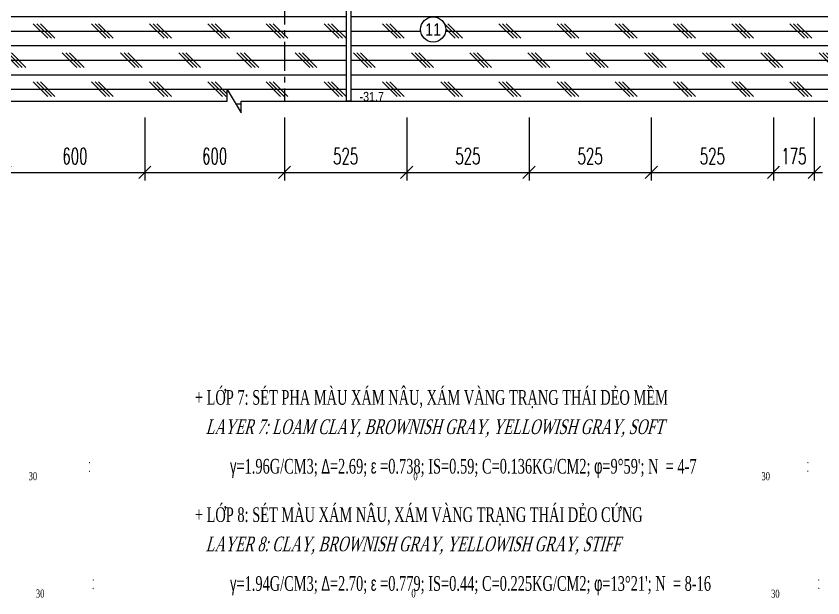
# Model space of a CAD drawing. Extents: x 9472 to 112692, y 46655 to 72187.
# Drawn here: x 42021 to 45485, y 63188 to 65689 of the extents above; entities that cross this region are included whole.
import ezdxf
from ezdxf.enums import TextEntityAlignment as Align

# ---------------------------------------------------------------- set-up
doc = ezdxf.new("R2010")
doc.units = 0
doc.header["$LTSCALE"] = 10
doc.header["$MEASUREMENT"] = 0
doc.linetypes.add('CENTER', pattern=[2, 1.25, -0.25, 0.25, -0.25])
doc.layers.get('0').update_dxf_attribs({"color": 6, "linetype": 'CONTINUOUS'})
for name, color, linetype in [('Dia chat', 8, 'CONTINUOUS'), ('Hatch', 8, 'CONTINUOUS'), ('Kich thuoc', 2, 'CONTINUOUS'), ('Net vang', 8, 'CONTINUOUS'), ('Text', 4, 'CONTINUOUS'), ('Tim', 8, 'CENTER')]:
    doc.layers.add(name, color=color, linetype=linetype)
doc.styles.add('Kichthuoc', font='romans.shx', dxfattribs={"width": 0.6})
doc.styles.get("Standard").update_dxf_attribs({"font": 'vntimeh.shx', "width": 0.65})
doc.styles.add('Ten', font='Vharialn.ttf')
doc.dimstyles.new('Dim 350', dxfattribs={"dimscale": 350, "dimtxt": 0.2, "dimasz": 0.15, "dimexe": 0.1, "dimexo": 0.2, "dimgap": 0.1, "dimtad": 1, "dimdec": 0, "dimlfac": -1, "dimzin": 0, "dimdsep": 46, "dimtxsty": 'Kichthuoc', "dimblk": 'OBLIQUE', "dimcen": 0.1, "dimdle": 0.1, "dimclrd": 2, "dimclre": 2, "dimclrt": 4, "dimadec": 0, "dimazin": 0, "dimtfac": 1, "dimtdec": 0, "dimtix": 1, "dimtmove": 2, "dimatfit": 3, "dimfxl": 1, "dimtfill": 1, "dimtolj": 1, "dimtzin": 0, "dimarcsym": 0})
pattern_1 = [(0, (0, 0), (0, 62.5), []), (135, (31.25, -31.25), (-125, -125), [88.38835, -88.38835]), (135, (46.88, -31.25), (-125, -125), [88.38835, -88.38835]), (135, (62.5, -31.25), (-125, -125), [88.38835, -88.38835])]

# ---------------------------------------------------------------- blocks, each defined once
blk = doc.blocks.new('_Oblique')
at = {"color": 0, "linetype": 'ByBlock', "lineweight": -2}
blk.add_line((-0.5, -0.5), (0.5, 0.5), dxfattribs=at)
blk = doc.blocks.new('*D85')
at = {"layer": 'Kich thuoc', "color": 2, "lineweight": -2}
for p, q in [((41973.2, 65253.4), (41973.2, 64982.3)), ((42573.2, 65253.4), (42573.2, 64982.3)), ((41938.2, 65017.3), (42608.2, 65017.3))]:
    blk.add_line(p, q, dxfattribs=at)
at = {"layer": 'Kich thuoc', "color": 2, "lineweight": -2, "xscale": 52.5, "yscale": 52.5, "zscale": 52.5, "rotation": 180}
blk.add_blockref('_Oblique', (41973.2, 65017.3), dxfattribs=at)
at = {"layer": 'Kich thuoc', "color": 2, "lineweight": -2, "xscale": 52.5, "yscale": 52.5, "zscale": 52.5}
blk.add_blockref('_Oblique', (42573.2, 65017.3), dxfattribs=at)
at = {"layer": 'Kich thuoc', "color": 4, "insert": (42273.2, 65087.3), "char_height": 70, "attachment_point": 5, "style": 'Kichthuoc', "bg_fill": 3, "box_fill_scale": 1.25, "bg_fill_color": 9, "bg_fill_true_color": 13158600, "bg_fill_transparency": 3926416}
blk.add_mtext('\\A1;600', dxfattribs=at)
blk = doc.blocks.new('*D92')
at = {"layer": 'Kich thuoc', "color": 2, "lineweight": -2}
for p, q in [((45273.2, 65253.4), (45273.2, 64982.3)), ((45448.2, 65253.4), (45448.2, 64982.3)), ((45238.2, 65017.3), (45483.2, 65017.3))]:
    blk.add_line(p, q, dxfattribs=at)
at = {"layer": 'Kich thuoc', "color": 2, "lineweight": -2, "xscale": 52.5, "yscale": 52.5, "zscale": 52.5, "rotation": 180}
blk.add_blockref('_Oblique', (45273.2, 65017.3), dxfattribs=at)
at = {"layer": 'Kich thuoc', "color": 2, "lineweight": -2, "xscale": 52.5, "yscale": 52.5, "zscale": 52.5}
blk.add_blockref('_Oblique', (45448.2, 65017.3), dxfattribs=at)
at = {"layer": 'Kich thuoc', "color": 4, "insert": (45360.7, 65087.3), "char_height": 70, "attachment_point": 5, "style": 'Kichthuoc', "bg_fill": 3, "box_fill_scale": 1.25, "bg_fill_color": 9, "bg_fill_true_color": 13158600, "bg_fill_transparency": 11732736}
blk.add_mtext('\\A1;175', dxfattribs=at)
blk = doc.blocks.new('*D93')
at = {"layer": 'Kich thuoc', "color": 2, "lineweight": -2}
for p, q in [((43173.2, 65253.4), (43173.2, 64982.3)), ((43698.2, 65253.4), (43698.2, 64982.3)), ((43138.2, 65017.3), (43733.2, 65017.3))]:
    blk.add_line(p, q, dxfattribs=at)
at = {"layer": 'Kich thuoc', "color": 2, "lineweight": -2, "xscale": 52.5, "yscale": 52.5, "zscale": 52.5, "rotation": 180}
blk.add_blockref('_Oblique', (43173.2, 65017.3), dxfattribs=at)
at = {"layer": 'Kich thuoc', "color": 2, "lineweight": -2, "xscale": 52.5, "yscale": 52.5, "zscale": 52.5}
blk.add_blockref('_Oblique', (43698.2, 65017.3), dxfattribs=at)
at = {"layer": 'Kich thuoc', "color": 4, "insert": (43435.7, 65087.3), "char_height": 70, "attachment_point": 5, "style": 'Kichthuoc', "bg_fill": 3, "box_fill_scale": 1.25, "bg_fill_color": 9, "bg_fill_true_color": 13158600, "bg_fill_transparency": 5600988}
blk.add_mtext('\\A1;525', dxfattribs=at)
blk = doc.blocks.new('*D94')
at = {"layer": 'Kich thuoc', "color": 2, "lineweight": -2}
for p, q in [((42573.2, 65253.4), (42573.2, 64982.3)), ((43173.2, 65253.4), (43173.2, 64982.3)), ((42538.2, 65017.3), (43208.2, 65017.3))]:
    blk.add_line(p, q, dxfattribs=at)
at = {"layer": 'Kich thuoc', "color": 2, "lineweight": -2, "xscale": 52.5, "yscale": 52.5, "zscale": 52.5, "rotation": 180}
blk.add_blockref('_Oblique', (42573.2, 65017.3), dxfattribs=at)
at = {"layer": 'Kich thuoc', "color": 2, "lineweight": -2, "xscale": 52.5, "yscale": 52.5, "zscale": 52.5}
blk.add_blockref('_Oblique', (43173.2, 65017.3), dxfattribs=at)
at = {"layer": 'Kich thuoc', "color": 4, "insert": (42873.2, 65087.3), "char_height": 70, "attachment_point": 5, "style": 'Kichthuoc', "bg_fill": 3, "box_fill_scale": 1.25, "bg_fill_color": 9, "bg_fill_true_color": 13158600, "bg_fill_transparency": 5600972}
blk.add_mtext('\\A1;600', dxfattribs=at)
blk = doc.blocks.new('*D95')
at = {"layer": 'Kich thuoc', "color": 2, "lineweight": -2}
for p, q in [((44223.2, 65253.4), (44223.2, 64982.3)), ((44748.2, 65253.4), (44748.2, 64982.3)), ((44188.2, 65017.3), (44783.2, 65017.3))]:
    blk.add_line(p, q, dxfattribs=at)
at = {"layer": 'Kich thuoc', "color": 2, "lineweight": -2, "xscale": 52.5, "yscale": 52.5, "zscale": 52.5, "rotation": 180}
blk.add_blockref('_Oblique', (44223.2, 65017.3), dxfattribs=at)
at = {"layer": 'Kich thuoc', "color": 2, "lineweight": -2, "xscale": 52.5, "yscale": 52.5, "zscale": 52.5}
blk.add_blockref('_Oblique', (44748.2, 65017.3), dxfattribs=at)
at = {"layer": 'Kich thuoc', "color": 4, "insert": (44485.7, 65087.3), "char_height": 70, "attachment_point": 5, "style": 'Kichthuoc', "bg_fill": 3, "box_fill_scale": 1.25, "bg_fill_color": 9, "bg_fill_true_color": 13158600, "bg_fill_transparency": 3949792}
blk.add_mtext('\\A1;525', dxfattribs=at)
blk = doc.blocks.new('*D96')
at = {"layer": 'Kich thuoc', "color": 2, "lineweight": -2}
for p, q in [((43698.2, 65253.4), (43698.2, 64982.3)), ((44223.2, 65253.4), (44223.2, 64982.3)), ((43663.2, 65017.3), (44258.2, 65017.3))]:
    blk.add_line(p, q, dxfattribs=at)
at = {"layer": 'Kich thuoc', "color": 2, "lineweight": -2, "xscale": 52.5, "yscale": 52.5, "zscale": 52.5, "rotation": 180}
blk.add_blockref('_Oblique', (43698.2, 65017.3), dxfattribs=at)
at = {"layer": 'Kich thuoc', "color": 2, "lineweight": -2, "xscale": 52.5, "yscale": 52.5, "zscale": 52.5}
blk.add_blockref('_Oblique', (44223.2, 65017.3), dxfattribs=at)
at = {"layer": 'Kich thuoc', "color": 4, "insert": (43960.7, 65087.3), "char_height": 70, "attachment_point": 5, "style": 'Kichthuoc', "bg_fill": 3, "box_fill_scale": 1.25, "bg_fill_color": 9, "bg_fill_true_color": 13158600, "bg_fill_transparency": 11732736}
blk.add_mtext('\\A1;525', dxfattribs=at)
blk = doc.blocks.new('*D97')
at = {"layer": 'Kich thuoc', "color": 2, "lineweight": -2}
for p, q in [((44748.2, 65253.4), (44748.2, 64982.3)), ((45273.2, 65253.4), (45273.2, 64982.3)), ((44713.2, 65017.3), (45308.2, 65017.3))]:
    blk.add_line(p, q, dxfattribs=at)
at = {"layer": 'Kich thuoc', "color": 2, "lineweight": -2, "xscale": 52.5, "yscale": 52.5, "zscale": 52.5, "rotation": 180}
blk.add_blockref('_Oblique', (44748.2, 65017.3), dxfattribs=at)
at = {"layer": 'Kich thuoc', "color": 2, "lineweight": -2, "xscale": 52.5, "yscale": 52.5, "zscale": 52.5}
blk.add_blockref('_Oblique', (45273.2, 65017.3), dxfattribs=at)
at = {"layer": 'Kich thuoc', "color": 4, "insert": (45010.7, 65087.3), "char_height": 70, "attachment_point": 5, "style": 'Kichthuoc', "bg_fill": 3, "box_fill_scale": 1.25, "bg_fill_color": 9, "bg_fill_true_color": 13158600, "bg_fill_transparency": 3948448}
blk.add_mtext('\\A1;525', dxfattribs=at)

msp = doc.modelspace()

# ---------------------------------------------------------------- linework, layer by layer
at = {"layer": 'Kich thuoc'}
msp.add_circle((43811.7, 65632), 54, dxfattribs=at)
at = {"layer": 'Net vang'}
msp.add_lwpolyline([(38921.9, 65323.4), (42927.3, 65323.4), (42927.3, 65373.4), (42987.3, 65273.4), (42987.3, 65323.4), (49414, 65323.4)], dxfattribs=at)

# ---------------------------------------------------------------- texts
at = {"layer": 'Text', "style": 'Ten'}
msp.add_text('11', height=54, dxfattribs=at).set_placement((43811.7, 65632), align=Align.MIDDLE)
at = {"layer": 'Text'}
for s, height, width, p in [('+ líp 7: sÐt pha mµu x¸m n©u, x¸m vµng tr¹ng th¸i dÎo mÒm', 63, 0.65, (42788.2, 64018.7)), ('.', 34.7, 0.7, (42331.6, 63767.2)), ('.', 34.7, 0.7, (45416.3, 63767.2)), ('30', 34.65, 0.7, (42074.3, 63694.2)), ('.', 34.7, 0.7, (42331.6, 63730.4)), ('0', 34.7, 0.7, (43726.6, 63694.2)), ('30', 34.65, 0.7, (45221.4, 63694.2)), ('.', 34.7, 0.7, (45416.3, 63730.4)), ('+ líp 8: sÐt mµu x¸m n©u, x¸m vµng tr¹ng th¸i dÎo cøng', 63, 0.65, (42788.2, 63514.7)), ('.', 34.7, 0.7, (42347.3, 63263.2)), ('.', 34.7, 0.7, (45462.9, 63263.2)), ('.', 34.7, 0.7, (42347.3, 63226.4)), ('.', 34.7, 0.7, (45462.9, 63226.4)), ('30', 34.65, 0.7, (42105.4, 63189.6)), ('0', 34.7, 0.7, (43718.1, 63190.2)), ('30', 34.65, 0.7, (45262.8, 63188.8))]:
    msp.add_text(s, height=height, dxfattribs=dict(at, width=width)).set_placement(p)
at = {"layer": 'Text', "oblique": 15, "width": 0.65}
for s, p in [('   layer 7: loam clay, brownish gray, yellowish gray, soft', (42788.2, 63892.7)), ('   layer 8: clay, brownish gray, yellowish gray, stiff', (42788.2, 63388.7))]:
    msp.add_text(s, height=63, dxfattribs=at).set_placement(p)
at = {"layer": 'Text', "char_height": 63, "width": 13860, "attachment_point": 7}
for s, insert in [("{\\Fgreeks.shx|c1;g}=1.96g/cm3; {\\Fgreeks.shx|c0;D}=2.69; {\\Fgreeks.shx|c1;e} =0.738; iS=0.59; C=0.136kg/cm2; {\\Fgreeks.shx|c1;f}=9°59'; n  = 4-7", (42939.4, 63703.7)), ("{\\Fgreeks.shx|c1;g}=1.94g/cm3; {\\Fgreeks.shx|c0;D}=2.70; {\\Fgreeks.shx|c1;e} =0.779; iS=0.44; C=0.225kg/cm2; {\\Fgreeks.shx|c1;f}=13°21'; n  = 8-16", (42939.4, 63199.7))]:
    msp.add_mtext(s, dxfattribs=dict(at, insert=insert))

# ---------------------------------------------------------------- next in the draw order: dimensions: what is measured, and where the dimension line sits
at = {"layer": 'Kich thuoc'}
for base, p1, p2, picture, middle in [((42573.2, 65017.3), (41973.2, 65323.4), (42573.2, 65323.4), '*D85', (42273.2, 65087.3)), ((43698.2, 65017.3), (43173.2, 65323.4), (43698.2, 65323.4), '*D93', (43435.7, 65087.3)), ((44748.2, 65017.3), (44223.2, 65323.4), (44748.2, 65323.4), '*D95', (44485.7, 65087.3)), ((45448.2, 65017.3), (45273.2, 65323.4), (45448.2, 65323.4), '*D92', (45360.7, 65087.3))]:
    dim = msp.add_linear_dim(base=base, p1=p1, p2=p2, dimstyle='Dim 350', dxfattribs=at)
    dim.commit()
    dim.dimension.update_dxf_attribs({"geometry": picture, "text_midpoint": middle})

# ---------------------------------------------------------------- next in the draw order: linework, layer by layer
at = {"layer": 'Dia chat'}
for p, q in [((43438.2, 68323.4), (43438.2, 65323.4)), ((43458.2, 68323.4), (43458.2, 65323.4))]:
    msp.add_line(p, q, dxfattribs=at)
at = {"layer": 'Kich thuoc'}
msp.add_line((43458.2, 65323.4), (43438.2, 65323.4), dxfattribs=at)

# ---------------------------------------------------------------- next in the draw order: texts
at = {"layer": 'Text', "style": 'Ten'}
msp.add_text('-31.7', height=40, dxfattribs=at).set_placement((43495.7, 65323.4))

# ---------------------------------------------------------------- next in the draw order: dimensions: what is measured, and where the dimension line sits
at = {"layer": 'Kich thuoc'}
for base, p1, p2, picture, middle in [((43173.2, 65017.3), (42573.2, 65323.4), (43173.2, 65323.4), '*D94', (42873.2, 65087.3)), ((44223.2, 65017.3), (43698.2, 65323.4), (44223.2, 65323.4), '*D96', (43960.7, 65087.3)), ((45273.2, 65017.3), (44748.2, 65323.4), (45273.2, 65323.4), '*D97', (45010.7, 65087.3))]:
    dim = msp.add_linear_dim(base=base, p1=p1, p2=p2, dimstyle='Dim 350', dxfattribs=at)
    dim.commit()
    dim.dimension.update_dxf_attribs({"geometry": picture, "text_midpoint": middle})

# ---------------------------------------------------------------- next in the draw order: hatches: boundary and pattern name
at = {"layer": 'Hatch'}
h = msp.add_hatch(dxfattribs=at)
h.set_pattern_fill('CORK', color=256, scale=500, style=0)
h.set_pattern_definition(pattern_1)
h.paths.add_polyline_path([(43438.2, 65873.6), (40458.2, 65943.1), (40458.2, 65323.4), (42927.3, 65323.4), (42927.3, 65373.4), (42987.3, 65273.4), (42987.3, 65323.4), (43438.2, 65323.4)])
h.paths.add_polyline_path([(40438.2, 65943.6), (38921.9, 65979), (38921.9, 65323.4), (40438.2, 65323.4)])
h.paths.add_polyline_path([(40183, 65510.9), (40232.3, 65806.9), (40321.1, 65792.1), (40271.8, 65496.1)], flags=16)
h.paths.add_polyline_path([(41139.3, 65698.2), (41162.8, 65557.1), (41059.3, 65539.8), (41035.8, 65680.9)], flags=24)
h.paths.add_polyline_path([(40181.8, 65735.7), (40158.3, 65594.6), (40054.7, 65611.9), (40078.2, 65753)], flags=24)
h = msp.add_hatch(dxfattribs=at)
h.set_pattern_fill('CORK', color=256, scale=500, style=0)
h.set_pattern_definition(pattern_1)
h.paths.add_polyline_path([(48905.4, 65797.2, -0.087451), (48882.2, 65820.4, -0.087526), (48905.4, 65797.2, 0.414257), (49036.8, 65820.4, 0.520567), (49199.6, 65820.4, 0.520567), (49199.6, 65974.9, 0.07201), (49219.3, 65993.4), (47952.4, 65993.4), (45494.3, 65927.9, 0.33324), (45529.5, 65820.4, 0.414257), (45660.9, 65797.2, -0.087526), (45684.1, 65820.4, -0.087451), (45660.9, 65797.2, 0.41417), (45684.1, 65665.9, 0.520567), (45838.7, 65665.9, 0.520567), (45993.3, 65665.9, 0.520567), (46164.2, 65665.9, 0.520567), (46318.8, 65665.9, 0.520567), (46473.5, 65665.9, 0.520567), (46636.2, 65665.9, 0.520567), (46799, 65665.9, 0.520567), (46969.9, 65665.9, 0.520567), (47140.7, 65665.9, 0.520567), (47295.4, 65665.9, 0.520567), (47450, 65665.9, 0.520567), (47612.7, 65665.9, 0.520567), (47767.4, 65665.9, 0.520567), (47930.1, 65665.9, 0.520567), (48084.7, 65665.9, 0.520567), (48239.3, 65665.9, 0.520567), (48402.1, 65665.9, 0.520567), (48573, 65665.9, 0.520567), (48727.6, 65665.9, 0.520567), (48882.2, 65665.9, 0.41417)], flags=17)
h.paths.add_polyline_path([(43767.3, 65594.4), (43856.1, 65594.4), (43856.1, 65669.7), (43767.3, 65669.7)], flags=24)
h.paths.add_polyline_path([(43485.5, 65862.5), (43610.4, 65862.5), (43610.4, 65923.8), (43485.5, 65923.8)], flags=24)
h.paths.add_polyline_path([(43485.5, 65312.4), (43610.4, 65312.4), (43610.4, 65373.8), (43485.5, 65373.8)], flags=9)
h.paths.add_polyline_path([(47141.2, 65935.1), (47502.2, 65935.1), (47502.2, 65830.1), (47141.2, 65830.1)], flags=24)
edge = h.paths.add_edge_path()
edge.add_arc((43811.7, 65632), 54, 0, 360)
edge = h.paths.add_edge_path()
edge.add_line((49414, 65993.4), (49219.3, 65993.4))
edge.add_arc((49145.5, 66052.1), 94.3, 305, 321.4751, ccw=False)
edge.add_arc((49145.5, 65897.6), 94.3, -55, 55, ccw=False)
edge.add_arc((49118.2, 65877.4), 99.3, 215, 325, ccw=False)
edge.add_arc((48959.5, 65874.5), 94.4, 234.9915, 325, ccw=False)
edge.add_arc((48828.1, 65743.1), 94.3, -55, 34.9915, ccw=False)
edge.add_arc((48804.9, 65720), 94.4, 215, 325, ccw=False)
edge.add_arc((48650.3, 65720), 94.4, 215, 325, ccw=False)
edge.add_arc((48487.5, 65725.7), 104.3, 215, 325, ccw=False)
edge.add_arc((48320.7, 65722.9), 99.3, 215, 325, ccw=False)
edge.add_arc((48162, 65720), 94.4, 215, 325, ccw=False)
edge.add_arc((48007.4, 65720), 94.4, 215, 325, ccw=False)
edge.add_arc((47848.7, 65722.9), 99.3, 215, 325, ccw=False)
edge.add_arc((47690, 65720), 94.4, 215, 325, ccw=False)
edge.add_arc((47531.4, 65722.9), 99.3, 215, 325, ccw=False)
edge.add_arc((47372.7, 65720), 94.4, 215, 325, ccw=False)
edge.add_arc((47218.1, 65720), 94.4, 215, 325, ccw=False)
edge.add_arc((47055.3, 65725.7), 104.3, 215, 325, ccw=False)
edge.add_arc((46884.4, 65725.7), 104.3, 215, 325, ccw=False)
edge.add_arc((46717.6, 65722.9), 99.3, 215, 325, ccw=False)
edge.add_arc((46554.8, 65722.9), 99.3, 215, 325, ccw=False)
edge.add_arc((46396.1, 65720), 94.4, 215, 325, ccw=False)
edge.add_arc((46241.5, 65720), 94.4, 215, 325, ccw=False)
edge.add_arc((46078.8, 65725.7), 104.3, 215, 325, ccw=False)
edge.add_arc((45916, 65720), 94.4, 215, 325, ccw=False)
edge.add_arc((45761.4, 65720), 94.4, 215, 325, ccw=False)
edge.add_arc((45738.2, 65743.1), 94.3, 145.0085, 235, ccw=False)
edge.add_arc((45606.8, 65874.5), 94.4, 215, 305.0085, ccw=False)
edge.add_arc((45583.6, 65897.6), 94.3, 161.2794, 235, ccw=False)
edge.add_line((45494.3, 65927.9), (43458.2, 65873.6))
edge.add_line((43458.2, 65873.6), (43458.2, 65323.4))
edge.add_line((43458.2, 65323.4), (49414, 65323.4))
edge.add_line((49414, 65323.4), (49414, 65993.4))

# ---------------------------------------------------------------- next in the draw order: linework, layer by layer
at = {"layer": 'Tim', "ltscale": 10}
msp.add_line((43173.2, 68778.4), (43173.2, 65323.4), dxfattribs=at)

doc.saveas('drawing.dxf')
